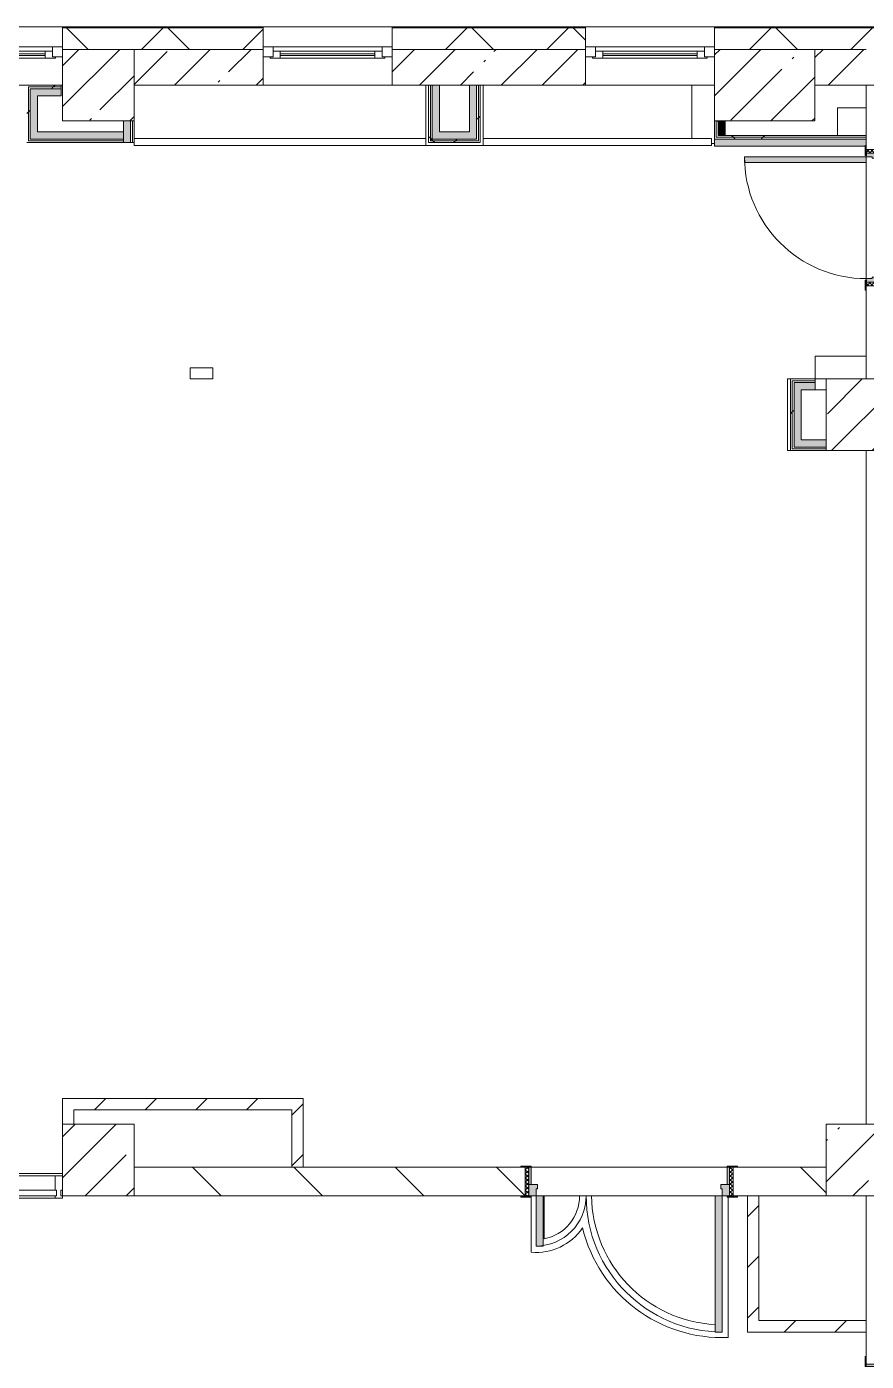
# Model space of a CAD drawing. Header units: millimetres. Extents: x -3456 to 185767, y -8553 to 29000.
# Drawn here: x 174107 to 179967, y 12246 to 21558 of the extents above; entities that cross this region are included whole.
import ezdxf

# ---------------------------------------------------------------- set-up
doc = ezdxf.new("R2010")
doc.units = ezdxf.units.MM
doc.linetypes.add('200_ШТРИХ__ш1_п0_6_', pattern=[800, 500, -300])
for name, color, linetype, lineweight in [('A-DETL-MBND-1', 7, '200_ШТРИХ__ш1_п0_6_', 9), ('A-GLAZ-2', 7, 'Continuous', 5), ('A-GLAZ-CURT-3', 7, 'Continuous', 5), ('A-GLAZ-CWMG-4', 7, 'Continuous', 5), ('A-WALL', 7, 'Continuous', 9), ('A-WALL-3', 7, 'Continuous', 5), ('I-WALL-3', 7, 'Continuous', 5), ('S-COLS-2', 7, 'Continuous', 5)]:
    doc.layers.add(name, color=color, linetype=linetype, lineweight=lineweight)
for name, color, linetype, lineweight, true_color in [('A-DOOR-3', 7, 'Continuous', 5, 0xaaaaaa), ('A-DOOR-4', 7, 'Continuous', 5, 0xe2e2e2), ('A-DOOR-FRAM-4', 7, 'Continuous', 5, 0xe2e2e2), ('A-DOOR-FRAM-5', 7, 'Continuous', 5, 0xaaaaaa), ('A-FLOR-2', 7, 'Continuous', 5, 0xaaaaaa), ('I-WALL-1', 7, 'Continuous', 5, 0xe7e7e7), ('I-WALL-2', 7, 'Continuous', 9, 0xe7e7e7)]:
    doc.layers.add(name, color=color, linetype=linetype, lineweight=lineweight, true_color=true_color)
pattern_1 = [(45, (58756.86, 0), (-285.1231, 285.1231), []), (45, (59042, 0), (-285.1231, 285.1231), [504.031, -100.806, 16.764, -84.042])]
pattern_2 = [(45, (58756.86, 0), (-176.7767, 176.7767), [])]
pattern_3 = [(45, (58756.86, 0), (-530.33, 530.33), []), (135, (58756.86, 0), (-530.33, -530.33), [])]

# ---------------------------------------------------------------- blocks, each defined once
blk = doc.blocks.new('110_Дверь_СКБ_2Ст - Д-1_л_Лестничная клетка EIS60 2-32142534-2_6_1_птичка')
at = {"layer": 'A-DOOR-4'}
for points in [[(662.5, 110), (662.5, 1010), (612.5, 1010), (612.5, 110)], [(-587.5, 510), (-637.5, 510), (-637.5, 110), (-587.5, 110), (-587.5, 430.5)], [(712.5, 30), (697.5, 30), (697.5, -110), (712.5, -110), (712.5, -33.2)]]:
    blk.add_hatch(color=256, dxfattribs=at).paths.add_polyline_path(points)
h = blk.add_hatch(color=256, dxfattribs=at)
h.paths.add_polyline_path([(712.5, 110), (662.5, 110), (662.5, 60), (652.5, 60), (652.5, 30), (712.5, 30)])
h.paths.add_polyline_path([(-627.5, 30), (-627.5, 60), (-637.5, 60), (-637.5, 110), (-687.5, 110), (-687.5, 30)])
at = {"layer": 'A-DOOR-FRAM-4'}
for points in [[(-672.5, 110), (-672.5, 118), (-742.5, 118), (-742.5, 110)], [(767.5, 110), (767.5, 118), (697.5, 118), (697.5, 110)], [(-672.5, 30), (-687.5, 30), (-687.5, -110), (-672.5, -110), (-672.5, -33.2)], [(-672.5, -110), (-742.5, -110), (-742.5, -118), (-672.5, -118)], [(767.5, -118), (767.5, -110), (697.5, -110), (697.5, -118)]]:
    blk.add_hatch(color=256, dxfattribs=at).paths.add_polyline_path(points)
at = {"layer": 'A-DOOR-3'}
for p, q in [((662.5, 1010), (612.5, 1010)), ((612.5, 1010), (612.5, 110)), ((662.5, 110), (662.5, 1010)), ((-637.5, 510), (-637.5, 110)), ((-587.5, 510), (-637.5, 510)), ((-587.5, 110), (-587.5, 510)), ((-637.5, 110), (-587.5, 110)), ((612.5, 110), (662.5, 110))]:
    blk.add_line(p, q, dxfattribs=at)
for centre, radius, start, end in [((662.5, 110), 900, 90, 180), ((-637.5, 110), 400, 360, 90)]:
    blk.add_arc(centre, radius, start, end, dxfattribs=at)
at = {"layer": 'A-DOOR-FRAM-5'}
for p, q in [((-672.5, 118), (-742.5, 118)), ((-742.5, 118), (-742.5, 110)), ((-742.5, 110), (-672.5, 110)), ((-637.5, 110), (-687.5, 110)), ((-687.5, 110), (-687.5, 30)), ((-672.5, 110), (-672.5, 118)), ((-637.5, 60), (-637.5, 110)), ((662.5, 110), (662.5, 60)), ((712.5, 110), (662.5, 110)), ((767.5, 118), (697.5, 118)), ((697.5, 118), (697.5, 110)), ((697.5, 110), (767.5, 110)), ((712.5, 30), (712.5, 110)), ((767.5, 110), (767.5, 118)), ((-687.5, 30), (-627.5, 30)), ((-672.5, 30), (-687.5, 30)), ((-687.5, 30), (-687.5, -110)), ((-672.5, -110), (-672.5, 30)), ((-627.5, 60), (-637.5, 60)), ((-627.5, 30), (-627.5, 60)), ((662.5, 60), (652.5, 60)), ((652.5, 60), (652.5, 30)), ((652.5, 30), (712.5, 30)), ((712.5, 30), (697.5, 30)), ((697.5, 30), (697.5, -110)), ((712.5, -110), (712.5, 30)), ((-672.5, -110), (-742.5, -110)), ((-742.5, -110), (-742.5, -118)), ((-742.5, -118), (-672.5, -118)), ((-687.5, -110), (-672.5, -110)), ((-672.5, -118), (-672.5, -110)), ((697.5, -110), (712.5, -110)), ((767.5, -110), (697.5, -110)), ((697.5, -110), (697.5, -118)), ((697.5, -118), (767.5, -118)), ((767.5, -118), (767.5, -110))]:
    blk.add_line(p, q, dxfattribs=at)
blk = doc.blocks.new('120_Окно_СКБ_1Ст - 120_Окно_СКБ_1Ст 900х2500_h_ с форточкой-V147-2_6_1_птичка')
at = {"layer": 'A-GLAZ-2'}
for p, q in [((-450, -127), (-450, -57)), ((-450, -57), (-380, -57)), ((450, -57), (-450, -57)), ((-380, -57), (-380, -127)), ((380, -87), (-380, -87)), ((-380, -87), (-380, -127)), ((-330, -137), (-330, -87)), ((330, -137), (330, -87)), ((380, -127), (380, -57)), ((380, -57), (450, -57)), ((380, -127), (380, -87)), ((450, -57), (450, -127)), ((-380, -127), (-450, -127)), ((-450, -127), (-400, -127)), ((-380, -127), (-400, -127)), ((-400, -127), (-400, -137)), ((-400, -137), (400, -137)), ((400, -137), (-400, -137)), ((-330, -107), (330, -107)), ((330, -117), (-330, -117)), ((450, -127), (380, -127)), ((400, -127), (380, -127)), ((400, -127), (449.8, -127)), ((400, -137), (400, -127))]:
    blk.add_line(p, q, dxfattribs=at)
blk = doc.blocks.new('110_Дверь_СКБ_1Ст_Внутренняя1 - Д-8 950x2100h_охрана-V99-2_6_1_птичка')
at = {"layer": 'A-DOOR-3'}
h = blk.add_hatch(dxfattribs=at)
h.set_pattern_fill('FP_133', color=256, style=0, pattern_type=2)
h.set_pattern_definition([(135, (1826.41, 164.685), (-14.14214, -14.14214), []), (225, (1826.41, 164.685), (14.14214, -14.14214), [])])
h.paths.add_polyline_path([(487.5, 100), (462.5, 100), (462.5, -100), (487.5, -100), (487.5, -36.1)])
at = {"layer": 'A-DOOR-4'}
h = blk.add_hatch(color=256, dxfattribs=at)
h.paths.add_polyline_path([(-437.5, 100), (-437.5, 20), (-402.5, 20), (-402.5, 60), (-412.5, 60), (-414.1, 100)])
h.paths.add_polyline_path([(437.5, 100), (437.5, 60), (427.5, 60), (427.5, 20), (462.5, 20), (462.5, 100)])
at = {"layer": 'A-DOOR-FRAM-4'}
for points in [[(397.5, 950), (397.5, 100), (437.5, 100), (437.5, 950)], [(-492.5, 108), (-492.5, 100), (-422.5, 100), (-422.5, 108)], [(513.4, 108), (447.5, 108), (447.5, 100), (517.5, 100), (517.5, 108)], [(-422.5, 20), (-437.5, 20), (-437.5, -100), (-422.5, -100), (-422.5, -36.1)], [(462.5, 20), (447.5, 20), (447.5, -100), (462.5, -100), (462.5, -36.1)], [(-492.5, -100), (-492.5, -108), (-422.5, -108), (-422.5, -100)], [(447.5, -100), (447.5, -108), (517.5, -108), (517.5, -100)]]:
    blk.add_hatch(color=256, dxfattribs=at).paths.add_polyline_path(points)
at = {"layer": 'A-DOOR-FRAM-5'}
h = blk.add_hatch(dxfattribs=at)
h.set_pattern_fill('FP_134', color=256, style=0, pattern_type=2)
h.set_pattern_definition([(45, (-296.384, 164.685), (-14.1421, 14.1421), []), (135, (-296.384, 164.685), (-14.1421, -14.1421), [])])
h.paths.add_polyline_path([(-437.5, 100), (-462.5, 100), (-462.5, -100), (-437.5, -100), (-437.5, -36.1)])
at = {"layer": 'A-DOOR-3'}
for p, q in [((437.5, 950), (397.5, 950)), ((397.5, 950), (397.5, 100)), ((437.5, 100), (437.5, 950)), ((397.5, 100), (437.5, 100))]:
    blk.add_line(p, q, dxfattribs=at)
blk.add_arc((437.5, 100), 850, 90, 180, dxfattribs=at)
at = {"layer": 'A-DOOR-FRAM-5'}
for p, q in [((-422.5, 108), (-492.5, 108)), ((-492.5, 108), (-492.5, 100)), ((-492.5, 100), (-422.5, 100)), ((-437.5, 100), (-462.5, 100)), ((-462.5, 100), (-462.5, -100)), ((-412.5, 100), (-437.5, 100)), ((-437.5, 100), (-437.5, 20)), ((-437.5, -100), (-437.5, 100)), ((-422.5, 100), (-437.5, 100)), ((-437.5, 100), (-437.5, 99)), ((-437.5, 99), (-422.5, 99)), ((-422.5, 100), (-422.5, 108)), ((-422.5, 99), (-422.5, 100)), ((-412.5, 60), (-412.5, 100)), ((437.5, 100), (437.5, 60)), ((462.5, 100), (437.5, 100)), ((517.5, 108), (447.5, 108)), ((447.5, 108), (447.5, 100)), ((462.5, 100), (447.5, 100)), ((447.5, 100), (447.5, 99)), ((447.5, 100), (517.5, 100)), ((447.5, 99), (462.5, 99)), ((462.5, 20), (462.5, 100)), ((487.5, 100), (462.5, 100)), ((462.5, 100), (462.5, -100)), ((462.5, 99), (462.5, 100)), ((487.5, -100), (487.5, 100)), ((517.5, 100), (517.5, 108)), ((-437.5, 20), (-402.5, 20)), ((-422.5, 20), (-437.5, 20)), ((-437.5, 20), (-437.5, -100)), ((-422.5, -100), (-422.5, 20)), ((-402.5, 60), (-412.5, 60)), ((-402.5, 20), (-402.5, 60)), ((437.5, 60), (427.5, 60)), ((427.5, 60), (427.5, 20)), ((427.5, 20), (462.5, 20)), ((462.5, 20), (447.5, 20)), ((447.5, 20), (447.5, -100)), ((462.5, -100), (462.5, 20)), ((-422.5, -100), (-492.5, -100)), ((-492.5, -100), (-492.5, -108)), ((-492.5, -108), (-422.5, -108)), ((-462.5, -100), (-437.5, -100)), ((-437.5, -100), (-422.5, -100)), ((-422.5, -108), (-422.5, -100)), ((447.5, -100), (462.5, -100)), ((517.5, -100), (447.5, -100)), ((447.5, -100), (447.5, -108)), ((447.5, -108), (517.5, -108)), ((462.5, -100), (487.5, -100)), ((517.5, -108), (517.5, -100))]:
    blk.add_line(p, q, dxfattribs=at)
blk = doc.blocks.new('120_Окно_СКБ_2Ст_Фрамуга сверху - 120_Окно_СКБ_2Ст_2300х2500_h_ ДОО-V171-2_6_1_птичка')
at = {"layer": 'A-GLAZ-2'}
for p, q in [((-1150, -127), (-1150, -57)), ((-1150, -57), (-1080, -57)), ((1150, -57), (-1150, -57)), ((-1080, -57), (-1080, -127)), ((-1080, -57), (1080, -57)), ((520, -87), (-1080, -87)), ((-1080, -87), (-1080, -127)), ((-1030, -137), (-1030, -87)), ((470, -137), (470, -87)), ((520, -127), (520, -57)), ((520, -57), (590, -57)), ((520, -127), (520, -87)), ((590, -57), (590, -127)), ((1080, -87), (590, -87)), ((590, -87), (590, -127)), ((640, -137), (640, -87)), ((1030, -137), (1030, -87)), ((1080, -127), (1080, -57)), ((1080, -57), (1150, -57)), ((1080, -127), (1080, -87)), ((1150, -57), (1150, -127)), ((-1080, -127), (-1150, -127)), ((-1150, -127), (-1100, -127)), ((-1080, -127), (-1100, -127)), ((-1100, -127), (-1100, -137)), ((-1100, -137), (540, -137)), ((540, -137), (-1100, -137)), ((-1030, -107), (470, -107)), ((470, -117), (-1030, -117)), ((590, -127), (520, -127)), ((540, -127), (520, -127)), ((540, -127), (570, -127)), ((540, -127), (570, -127)), ((540, -137), (540, -127)), ((590, -127), (570, -127)), ((570, -127), (570, -137)), ((570, -137), (1100, -137)), ((1100, -137), (570, -137)), ((640, -107), (1030, -107)), ((1030, -117), (640, -117)), ((1150, -127), (1080, -127)), ((1100, -127), (1080, -127)), ((1100, -127), (1150, -127)), ((1100, -137), (1100, -127))]:
    blk.add_line(p, q, dxfattribs=at)
blk = doc.blocks.new('120_Окно_СКБ_1Ст - 120_Окно_СКБ_1Ст 900х2500_h_ с форточкой-22877787-2_6_1_птичка')
at = {"layer": 'A-GLAZ-2'}
for p, q in [((-450, -127), (-450, -57)), ((-450, -57), (-380, -57)), ((450, -57), (-450, -57)), ((-380, -57), (-380, -127)), ((380, -87), (-380, -87)), ((-380, -87), (-380, -127)), ((-330, -137), (-330, -87)), ((330, -137), (330, -87)), ((380, -127), (380, -57)), ((380, -57), (450, -57)), ((380, -127), (380, -87)), ((450, -57), (450, -127)), ((-380, -127), (-450, -127)), ((-450, -127), (-400, -127)), ((-380, -127), (-400, -127)), ((-400, -127), (-400, -137)), ((-400, -137), (400, -137)), ((400, -137), (-400, -137)), ((-330, -107), (330, -107)), ((330, -117), (-330, -117)), ((450, -127), (380, -127)), ((400, -127), (380, -127)), ((400, -127), (450, -127)), ((400, -137), (400, -127))]:
    blk.add_line(p, q, dxfattribs=at)
blk = doc.blocks.new('BSC_Колонна _Прямоугольная - 700х500-23282984-2_6_1_птичка')
at = {"layer": 'S-COLS-2'}
h = blk.add_hatch(dxfattribs=at)
h.set_pattern_fill('FP_189', color=256, style=0, pattern_type=2)
h.set_pattern_definition([(45, (-120500, -21150), (-285.1231, 285.1231), []), (45, (-120214.88, -21150), (-285.1231, 285.1231), [504.031, -100.806, 16.764, -84.042])])
h.paths.add_polyline_path([(-140.7, -250), (350, -250), (350, 250), (-350, 250), (-350, -250)])
for p, q in [((350, 250), (-350, 250)), ((-350, 250), (-350, -250)), ((350, -250), (350, 250)), ((-350, -250), (350, -250))]:
    blk.add_line(p, q, dxfattribs=at)
blk = doc.blocks.new('BSC_Колонна _Прямоугольная - 500х500-23282985-2_6_1_птичка')
at = {"layer": 'S-COLS-2'}
h = blk.add_hatch(dxfattribs=at)
h.set_pattern_fill('FP_190', color=256, style=0, pattern_type=2)
h.set_pattern_definition([(45, (-115850.45, -21150), (-285.1231, 285.1231), []), (45, (-115565.32, -21150), (-285.1231, 285.1231), [504.031, -100.806, 16.764, -84.042])])
h.paths.add_polyline_path([(-250, -250), (250, -250), (250, 250), (-250, 250), (-250, -93.8)])
for p, q in [((250, 250), (-250, 250)), ((-250, 250), (-250, -250)), ((250, -250), (250, 250)), ((-250, -250), (250, -250))]:
    blk.add_line(p, q, dxfattribs=at)
blk = doc.blocks.new('BSC_Колонна _Прямоугольная - 500х500-22291386-2_6_1_птичка')
at = {"layer": 'S-COLS-2'}
h = blk.add_hatch(dxfattribs=at)
h.set_pattern_fill('FP_210', color=256, style=0, pattern_type=2)
h.set_pattern_definition([(45, (-121180, -13650), (-285.1231, 285.1231), []), (45, (-120894.88, -13650), (-285.1231, 285.1231), [504.031, -100.806, 16.764, -84.042])])
h.paths.add_polyline_path([(-250, -250), (250, -250), (250, 250), (-250, 250), (-250, -113.9)])
for p, q in [((250, 250), (-250, 250)), ((-250, 250), (-250, -250)), ((250, -250), (250, 250)), ((-250, -250), (250, -250))]:
    blk.add_line(p, q, dxfattribs=at)
blk = doc.blocks.new('BSC_Колонна _Прямоугольная - 500х500-V204-2_6_1_птичка')
at = {"layer": 'S-COLS-2'}
h = blk.add_hatch(dxfattribs=at)
h.set_pattern_fill('FP_219', color=256, style=0, pattern_type=2)
h.set_pattern_definition([(45, (-121180, -18850), (-285.1231, 285.1231), []), (45, (-120894.88, -18850), (-285.1231, 285.1231), [504.031, -100.806, 16.764, -84.042])])
h.paths.add_polyline_path([(-250, -250), (250, -250), (250, 250), (-250, 250), (-250, -107.7)])
for p, q in [((250, 250), (-250, 250)), ((-250, 250), (-250, -250)), ((250, -250), (250, 250)), ((-250, -250), (250, -250))]:
    blk.add_line(p, q, dxfattribs=at)
blk = doc.blocks.new('110_Дверь_СКБ_2Ст - Д-6_п__ ДОО_Дв_1450x2100h_Дверь из раздевальной в коридор-32371698-2_6_1_птичка')
at = {"layer": 'A-DOOR-3'}
h = blk.add_hatch(dxfattribs=at)
h.set_pattern_fill('FP_225', color=256, style=0, pattern_type=2)
h.set_pattern_definition([(225, (1576.41, -164.685), (-14.14214, 14.14214), []), (135, (1576.41, -164.685), (14.14214, 14.14214), [])])
h.paths.add_polyline_path([(737.5, -100), (737.5, 100), (712.5, 100), (712.5, -100)])
at = {"layer": 'A-DOOR-4'}
h = blk.add_hatch(color=256, dxfattribs=at)
h.paths.add_polyline_path([(-637.5, -100), (-637.5, -50), (-627.5, -50), (-627.5, -20), (-687.5, -20), (-687.5, -100)])
h.paths.add_polyline_path([(662.5, -100), (712.5, -100), (712.5, -20), (652.5, -20), (652.5, -50), (662.5, -50)])
for points in [[(-587.5, -450), (-587.5, -100), (-637.5, -100), (-637.5, -450)], [(612.5, -1050), (662.5, -1050), (662.5, -100), (612.5, -100)]]:
    blk.add_hatch(color=256, dxfattribs=at).paths.add_polyline_path(points)
at = {"layer": 'A-DOOR-FRAM-4'}
for points in [[(-672.5, 100), (-672.5, 108), (-742.5, 108), (-742.5, 100)], [(-672.5, -20), (-672.5, 100), (-687.5, 100), (-687.5, -20)], [(767.5, 100), (767.5, 108), (697.5, 108), (697.5, 100)], [(712.5, -20), (712.5, 100), (697.5, 100), (697.5, -20)], [(-672.5, -108), (-672.5, -100), (-742.5, -100), (-742.5, -108)], [(767.5, -108), (767.5, -100), (697.5, -100), (697.5, -108)]]:
    blk.add_hatch(color=256, dxfattribs=at).paths.add_polyline_path(points)
at = {"layer": 'A-DOOR-FRAM-5'}
h = blk.add_hatch(dxfattribs=at)
h.set_pattern_fill('FP_226', color=256, style=0, pattern_type=2)
h.set_pattern_definition([(315, (-546.384, -164.685), (-14.1421, -14.1421), []), (225, (-546.384, -164.685), (-14.1421, 14.1421), [])])
h.paths.add_polyline_path([(-687.5, -100), (-687.5, 100), (-712.5, 100), (-712.5, -100)])
at = {"layer": 'A-DOOR-3'}
for p, q in [((-637.5, -100), (-587.5, -100)), ((-637.5, -450), (-637.5, -100)), ((-587.5, -100), (-587.5, -450)), ((612.5, -100), (662.5, -100)), ((612.5, -1050), (612.5, -100)), ((662.5, -100), (662.5, -1050)), ((-587.5, -450), (-637.5, -450)), ((662.5, -1050), (612.5, -1050))]:
    blk.add_line(p, q, dxfattribs=at)
for centre, radius, start, end in [((-637.5, -100), 350, 270, 0), ((662.5, -100), 950, 180, 270)]:
    blk.add_arc(centre, radius, start, end, dxfattribs=at)
at = {"layer": 'A-DOOR-FRAM-5'}
for p, q in [((-742.5, 108), (-672.5, 108)), ((-742.5, 100), (-742.5, 108)), ((-672.5, 100), (-742.5, 100)), ((-712.5, 100), (-687.5, 100)), ((-712.5, -100), (-712.5, 100)), ((-687.5, 100), (-687.5, -100)), ((-687.5, 100), (-672.5, 100)), ((-687.5, -20), (-687.5, 100)), ((-672.5, 108), (-672.5, 100)), ((-672.5, 100), (-672.5, -20)), ((697.5, 100), (697.5, 108)), ((697.5, 108), (767.5, 108)), ((697.5, -20), (697.5, 100)), ((697.5, 100), (712.5, 100)), ((767.5, 100), (697.5, 100)), ((712.5, -100), (712.5, 100)), ((712.5, 100), (737.5, 100)), ((712.5, 100), (712.5, -20)), ((737.5, 100), (737.5, -100)), ((767.5, 108), (767.5, 100)), ((-687.5, -20), (-627.5, -20)), ((-687.5, -100), (-687.5, -20)), ((-672.5, -20), (-687.5, -20)), ((-637.5, -50), (-637.5, -100)), ((-627.5, -50), (-637.5, -50)), ((-627.5, -20), (-627.5, -50)), ((652.5, -20), (712.5, -20)), ((652.5, -50), (652.5, -20)), ((662.5, -50), (652.5, -50)), ((662.5, -100), (662.5, -50)), ((712.5, -20), (697.5, -20)), ((712.5, -20), (712.5, -100)), ((-742.5, -100), (-672.5, -100)), ((-742.5, -108), (-742.5, -100)), ((-672.5, -108), (-742.5, -108)), ((-687.5, -100), (-712.5, -100)), ((-637.5, -100), (-687.5, -100)), ((-672.5, -100), (-672.5, -108)), ((712.5, -100), (662.5, -100)), ((697.5, -108), (697.5, -100)), ((697.5, -100), (767.5, -100)), ((767.5, -108), (697.5, -108)), ((737.5, -100), (712.5, -100)), ((767.5, -100), (767.5, -108))]:
    blk.add_line(p, q, dxfattribs=at)
blk = doc.blocks.new('Системная панель - Стекло - 40мм-32428871-2_6_1_птичка')
at = {"layer": 'A-GLAZ-CURT-3'}
for p, q in [((749.5, 0), (-749.5, 0)), ((-749.5, 0), (-749.5, -40)), ((749.5, -40), (749.5, 0)), ((-749.5, -40), (749.5, -40))]:
    blk.add_line(p, q, dxfattribs=at)
blk = doc.blocks.new('Прямоугольный импост - Импост структурный с накладкой - 160мм Темный-32428319-2_6_1_птичка')
at = {"layer": 'A-GLAZ-CWMG-4'}
for p, q in [((0, 140), (-50, 140)), ((-50, 140), (-50, 40)), ((0, 40), (0, 140)), ((-50, 40), (-40, 40)), ((-40, 0), (-50, 0)), ((-50, 0), (-50, -17)), ((-40, 40), (-40, 0)), ((-10, 0), (-10, 40)), ((-10, 40), (0, 40)), ((0, 0), (-10, 0)), ((0, -17), (0, 0)), ((-50, -17), (0, -17))]:
    blk.add_line(p, q, dxfattribs=at)
blk = doc.blocks.new('Прямоугольный импост - Импост структурный с накладкой - 160мм Темный-32428868-2_6_1_птичка')
at = {"layer": 'A-GLAZ-CWMG-4'}
for p, q in [((114070.5, 13540), (115549.5, 13540)), ((114070.5, 13383), (115549.5, 13383))]:
    blk.add_line(p, q, dxfattribs=at)

msp = doc.modelspace()

# ---------------------------------------------------------------- hatches: boundary and pattern name
at = {"layer": 'A-WALL-3'}
h = msp.add_hatch(dxfattribs=at)
h.set_pattern_fill('FP_120', color=256, style=0, pattern_type=2)
h.set_pattern_definition([(45, (58756.86, 0), (-353.5534, 353.5534), []), (135, (58756.86, 0), (-353.5534, -353.5534), [])])
h.paths.add_polyline_path([(183986.9, 21400), (183986.9, 21550), (178907.1, 21550), (178907.1, 21400), (183836.9, 21400)])
h.paths.add_polyline_path([(174357.3, 21400), (175757.3, 21400), (175757.3, 21550), (174357.3, 21550)])
h.paths.add_polyline_path([(176657.3, 21400), (178007.1, 21400), (178007.1, 21550), (176657.3, 21550)])
h.paths.add_polyline_path([(172057.3, 21400), (172057.3, 21550), (170906.9, 21550), (170906.9, 21400)])
h.paths.add_polyline_path([(164806.9, 21400), (165607.3, 21400), (165607.3, 21550), (164307.1, 21550), (164307.1, 21400)])
h.paths.add_polyline_path([(162007.1, 21400), (162007.1, 21550), (160806.9, 21550), (160806.9, 21400), (161493.5, 21400)])
h.paths.add_polyline_path([(159906.9, 21400), (159906.9, 21550), (155366.9, 21550), (155366.9, 21400), (159638.5, 21400)])
h.paths.add_polyline_path([(166507.3, 21400), (167807.3, 21400), (167807.3, 21550), (166507.3, 21550)])
h.paths.add_polyline_path([(169841.1, 21400), (170006.9, 21400), (170006.9, 21550), (168707.3, 21550), (168707.3, 21400), (169806.9, 21400)])
h.paths.add_polyline_path([(152066.9, 21400), (152066.9, 21550), (151816.9, 21550), (151816.9, 21400)])
at = {"layer": 'I-WALL-1'}
for points in [[(174347.3, 21075), (174347.3, 21125), (174182.3, 21125), (174182.3, 21075)], [(174832.3, 20749), (174832.3, 20900), (174782.3, 20900), (174782.3, 20749)], [(178906.9, 20724), (179958.9, 20724), (179958.9, 20730), (179966.9, 20730), (179966.9, 20774), (178906.9, 20774)], [(179512.5, 18625), (179512.5, 19025), (179462.5, 19025), (179462.5, 18625)], [(179686.9, 18625), (179686.9, 18675), (179512.5, 18675), (179512.5, 18625)]]:
    msp.add_hatch(color=256, dxfattribs=at).paths.add_polyline_path(points)
at = {"layer": 'I-WALL-2'}
for points in [[(176987.4, 20774), (176987.4, 21150), (176937.4, 21150), (176937.4, 20774)], [(177247.4, 20824), (177247.4, 21150), (177197.4, 21150), (177197.4, 20824)], [(174132.3, 20774), (174182.3, 20774), (174182.3, 21125), (174132.3, 21125), (174132.3, 21056.2)], [(178981.9, 20799), (178981.9, 20900), (178931.9, 20900), (178931.9, 20799)], [(174182.3, 20774), (174782.3, 20774), (174782.3, 20824), (174182.3, 20824)], [(176987.4, 20774), (177247.4, 20774), (177247.4, 20824), (176987.4, 20824)], [(179608.9, 19025), (179608.9, 19075), (179462.5, 19075), (179462.5, 19025), (179579.9, 19025)]]:
    msp.add_hatch(color=256, dxfattribs=at).paths.add_polyline_path(points)
at = {"layer": 'I-WALL-3'}
h = msp.add_hatch(dxfattribs=at)
h.set_pattern_fill('FP_128', color=256, style=0, pattern_type=2)
h.set_pattern_definition(pattern_1)
h.paths.add_polyline_path([(179606.9, 21150), (179966.9, 21150), (179966.9, 21400), (179606.9, 21400), (179606.9, 21315.1)])
h.paths.add_polyline_path([(178007.1, 21150), (178007.1, 21400), (176657.3, 21400), (176657.3, 21150), (177272.4, 21150)])
h.paths.add_polyline_path([(166981.9, 21150), (167807.3, 21150), (167807.3, 21400), (166507.3, 21400), (166507.3, 21150), (166931.9, 21150)])
h.paths.add_polyline_path([(165203.5, 21150), (165607.3, 21150), (165607.3, 21400), (164806.9, 21400), (164806.9, 21150)])
h.paths.add_polyline_path([(175757.3, 21150), (175757.3, 21400), (174857.3, 21400), (174857.3, 21150)])
h.paths.add_polyline_path([(170906.9, 21150), (172057.3, 21150), (172057.3, 21400), (170906.9, 21400)])
h.paths.add_polyline_path([(168707.3, 21150), (169106.9, 21150), (169106.9, 21400), (168707.3, 21400)])
h.paths.add_polyline_path([(170006.9, 21150), (170006.9, 21400), (169806.9, 21400), (169806.9, 21150), (169841.1, 21150)])
h.paths.add_polyline_path([(159881.9, 21150), (159906.9, 21150), (159906.9, 21400), (159556.9, 21400), (159556.9, 21150), (159831.9, 21150)])
h.paths.add_polyline_path([(160806.9, 21150), (162007.1, 21150), (162007.1, 21400), (160806.9, 21400)])
h = msp.add_hatch(dxfattribs=at)
h.set_pattern_fill('FP_224', color=256, style=0, pattern_type=2)
h.set_pattern_definition(pattern_3)
h.paths.add_polyline_path([(174107.3, 20749), (174119.8, 20749), (174119.8, 21150), (174107.3, 21150), (174107.3, 21056.2)])
h = msp.add_hatch(dxfattribs=at)
h.set_pattern_fill('FP_224', color=256, style=0, pattern_type=2)
h.set_pattern_definition(pattern_3)
h.paths.add_polyline_path([(174182.3, 21137.5), (174347.3, 21137.5), (174347.3, 21150), (174119.8, 21150), (174119.8, 21137.5), (174132.3, 21137.5)])
h = msp.add_hatch(dxfattribs=at)
h.set_pattern_fill('FP_224', color=256, style=0, pattern_type=2)
h.set_pattern_definition(pattern_3)
h.paths.add_polyline_path([(176924.9, 20749), (176924.9, 21150), (176912.4, 21150), (176912.4, 20749)])
h = msp.add_hatch(dxfattribs=at)
h.set_pattern_fill('FP_224', color=256, style=0, pattern_type=2)
h.set_pattern_definition(pattern_3)
h.paths.add_polyline_path([(176937.4, 20761.5), (176937.4, 21150), (176924.9, 21150), (176924.9, 20761.5)])
h = msp.add_hatch(dxfattribs=at)
h.set_pattern_fill('FP_224', color=256, style=0, pattern_type=2)
h.set_pattern_definition(pattern_3)
h.paths.add_polyline_path([(177247.4, 20774), (177259.9, 20774), (177259.9, 21150), (177247.4, 21150), (177247.4, 20824)])
h = msp.add_hatch(dxfattribs=at)
h.set_pattern_fill('FP_224', color=256, style=0, pattern_type=2)
h.set_pattern_definition(pattern_3)
h.paths.add_polyline_path([(177272.4, 20761.5), (177272.4, 21150), (177259.9, 21150), (177261.1, 20761.5)])
h = msp.add_hatch(dxfattribs=at)
h.set_pattern_fill('FP_224', color=256, style=0, pattern_type=2)
h.set_pattern_definition(pattern_3)
h.paths.add_polyline_path([(174119.8, 20761.5), (174132.3, 20761.5), (174132.3, 21137.5), (174119.8, 21137.5), (174119.8, 21056.2)])
h = msp.add_hatch(dxfattribs=at)
h.set_pattern_fill('FP_224', color=256, style=0, pattern_type=2)
h.set_pattern_definition(pattern_3)
h.paths.add_polyline_path([(174347.3, 21125), (174347.3, 21137.5), (174132.3, 21137.5), (174132.3, 21125), (174182.3, 21125)])
h = msp.add_hatch(dxfattribs=at)
h.set_pattern_fill('FP_224', color=256, style=0, pattern_type=2)
h.set_pattern_definition(pattern_3)
h.paths.add_polyline_path([(174844.8, 20749), (174844.8, 20900), (174832.3, 20900), (174832.3, 20749)])
h = msp.add_hatch(dxfattribs=at)
h.set_pattern_fill('FP_224', color=256, style=0, pattern_type=2)
h.set_pattern_definition(pattern_3)
h.paths.add_polyline_path([(178931.9, 20799), (178931.9, 20900), (178919.4, 20900), (178919.4, 20799)])
h = msp.add_hatch(dxfattribs=at)
h.set_pattern_fill('FP_224', color=256, style=0, pattern_type=2)
h.set_pattern_definition(pattern_3)
h.paths.add_polyline_path([(176937.4, 20761.5), (177259.9, 20761.5), (177259.9, 20774), (176937.4, 20774)])
h = msp.add_hatch(dxfattribs=at)
h.set_pattern_fill('FP_224', color=256, style=0, pattern_type=2)
h.set_pattern_definition(pattern_3)
h.paths.add_polyline_path([(179966.9, 20774), (179966.9, 20786.5), (178906.9, 20786.5), (178906.9, 20774), (179116.1, 20774)])
h = msp.add_hatch(dxfattribs=at)
h.set_pattern_fill('FP_224', color=256, style=0, pattern_type=2)
h.set_pattern_definition(pattern_3)
h.paths.add_polyline_path([(179966.9, 20786.5), (179966.9, 20799), (178919.4, 20799), (178919.4, 20786.5), (179116.1, 20786.5)])
h = msp.add_hatch(dxfattribs=at)
h.set_pattern_fill('FP_224', color=256, style=0, pattern_type=2)
h.set_pattern_definition(pattern_3)
h.paths.add_polyline_path([(177272.4, 20749), (177272.4, 20761.5), (176924.9, 20761.5), (176924.9, 20749), (177261.1, 20749)])
h = msp.add_hatch(dxfattribs=at)
h.set_pattern_fill('FP_224', color=256, style=0, pattern_type=2)
h.set_pattern_definition(pattern_3)
h.paths.add_polyline_path([(179450, 18600), (179450, 19087.5), (179437.5, 19087.5), (179437.5, 18600)])
h = msp.add_hatch(dxfattribs=at)
h.set_pattern_fill('FP_224', color=256, style=0, pattern_type=2)
h.set_pattern_definition(pattern_3)
h.paths.add_polyline_path([(179462.5, 18612.5), (179462.5, 19075), (179450, 19075), (179450, 18612.5)])
h = msp.add_hatch(dxfattribs=at)
h.set_pattern_fill('FP_132', color=256, style=0, pattern_type=2)
h.set_pattern_definition(pattern_2)
h.paths.add_polyline_path([(176037.3, 14000), (176037.3, 14080), (174436.9, 14080), (174436.9, 14000), (175957.3, 14000)])
h = msp.add_hatch(dxfattribs=at)
h.set_pattern_fill('FP_132', color=256, style=0, pattern_type=2)
h.set_pattern_definition(pattern_2)
h.paths.add_polyline_path([(176037.3, 13600), (176037.3, 14000), (175957.3, 14000), (175957.3, 13600)])
h = msp.add_hatch(dxfattribs=at)
h.set_pattern_fill('FP_131', color=256, style=0, pattern_type=2)
h.set_pattern_definition([(135, (58756.86, 0), (-353.5534, -353.5534), [])])
h.paths.add_polyline_path([(174857.3, 13400), (177586.9, 13400), (177586.9, 13600), (174857.3, 13600), (174857.3, 13536.1)])
h.paths.add_polyline_path([(179036.9, 13400), (179686.9, 13400), (179686.9, 13600), (179036.9, 13600), (179036.9, 13536.1)])
h = msp.add_hatch(dxfattribs=at)
h.set_pattern_fill('FP_132', color=256, style=0, pattern_type=2)
h.set_pattern_definition(pattern_2)
h.paths.add_polyline_path([(179216.9, 12450), (179216.9, 13400), (179136.9, 13400), (179136.9, 12450)])
h = msp.add_hatch(dxfattribs=at)
h.set_pattern_fill('FP_132', color=256, style=0, pattern_type=2)
h.set_pattern_definition(pattern_2)
h.paths.add_polyline_path([(179966.9, 12450), (179966.9, 12530), (179216.9, 12530), (179216.9, 12450)])
at = {"layer": 'S-COLS-2'}
h = msp.add_hatch(dxfattribs=at)
h.set_pattern_fill('FP_128', color=256, style=0, pattern_type=2)
h.set_pattern_definition(pattern_1)
h.paths.add_polyline_path([(174856.9, 13400), (174856.9, 13900), (174356.9, 13900), (174356.9, 13400), (174478.6, 13400)])

# ---------------------------------------------------------------- linework, layer by layer
at = {"layer": 'A-DETL-MBND-1'}
for p, q in [((178748.9, 20779), (178748.9, 21150)), ((179966.9, 20992), (179764.9, 20992)), ((179764.9, 20992), (179764.9, 20799)), ((178887.1, 20742), (178906.9, 20742)), ((179608.9, 19100), (179608.9, 19258)), ((179608.9, 19258), (179966.9, 19258)), ((175248.9, 19100), (175248.9, 19177.5)), ((175248.9, 19177.5), (175406.9, 19177.5)), ((175248.9, 19100), (175406.9, 19100)), ((175406.9, 19177.5), (175406.9, 19100)), ((179608.9, 19025), (179686.9, 19025))]:
    msp.add_line(p, q, dxfattribs=at)
at = {"layer": 'A-FLOR-2'}
for p, q in [((176892.4, 20779), (176892.4, 21150)), ((177292.4, 21150), (177292.4, 20730)), ((177292.4, 20730), (176892.4, 20730)), ((179966.9, 19800), (179966.9, 20610)), ((179966.9, 20610), (179966.9, 19800)), ((179417.5, 18600), (179417.5, 19100)), ((179417.5, 19100), (179437.5, 19100)), ((179608.9, 19100), (179686.9, 19100)), ((179437.5, 18600), (179417.5, 18600)), ((171296.9, 13557), (174356.9, 13557)), ((177627.8, 13400), (177627.8, 13006.4)), ((177717.8, 13400), (177711.9, 13400)), ((178911.9, 13400), (177717.8, 13400)), ((177717.8, 13100.3), (177717.8, 13400)), ((179001.9, 12411.9), (179001.9, 13392))]:
    msp.add_line(p, q, dxfattribs=at)
for centre, radius, start, end in [((177661.3, 13400), 305, 280.66451, 0), ((178959.3, 13411), 910, 180.6926, 267.00995), ((177661.3, 13400), 395, 265.12655, 325.57769), ((178959.3, 13411), 1000, 193.54971, 272.43764)]:
    msp.add_arc(centre, radius, start, end, dxfattribs=at)
at = {"layer": 'A-WALL'}
for p, q in [((175757.3, 21553), (174357.3, 21553)), ((175757.3, 21550), (174357.3, 21550)), ((178007.1, 21553), (176657.3, 21553)), ((178007.1, 21550), (176657.3, 21550)), ((183989.9, 21553), (178907.1, 21553)), ((183986.9, 21550), (178907.1, 21550)), ((175757.3, 21400), (174857.3, 21400)), ((178007.1, 21400), (176657.3, 21400)), ((179966.9, 21400), (179606.9, 21400)), ((174182.3, 21150), (174119.8, 21150)), ((176987.4, 21150), (176912.4, 21150)), ((176924.9, 20761.5), (176924.9, 21150)), ((176937.4, 20774), (176937.4, 21150)), ((177272.4, 21150), (177197.4, 21150)), ((177247.4, 21150), (177247.4, 20774)), ((177259.9, 21150), (177259.9, 20761.5)), ((180166.9, 21150), (179966.9, 21150)), ((174119.8, 20761.5), (174119.8, 21137.5)), ((174347.3, 21137.5), (174119.8, 21137.5)), ((174132.3, 20774), (174132.3, 21125)), ((174347.3, 21125), (174132.3, 21125)), ((174832.3, 20749), (174832.3, 20900)), ((174844.8, 20749), (174844.8, 20900)), ((178919.4, 20786.5), (178919.4, 20900)), ((178931.9, 20799), (178931.9, 20900)), ((174782.3, 20774), (174132.3, 20774)), ((177247.4, 20774), (176937.4, 20774)), ((179966.9, 20774), (178906.9, 20774)), ((179966.9, 20786.5), (178919.4, 20786.5)), ((178931.9, 20799), (178981.9, 20799)), ((174782.3, 20761.5), (174119.8, 20761.5)), ((177259.9, 20761.5), (176924.9, 20761.5)), ((179450, 19087.5), (179450, 18612.5)), ((179450, 19087.5), (179608.9, 19087.5)), ((179462.5, 19075), (179462.5, 18625)), ((179462.5, 19075), (179608.9, 19075)), ((179462.5, 18625), (179686.9, 18625)), ((179450, 18612.5), (179686.9, 18612.5)), ((175957.3, 13600), (176037.3, 13600)), ((179216.9, 13400), (179136.9, 13400)), ((179966.9, 12450), (179966.9, 12530))]:
    msp.add_line(p, q, dxfattribs=at)
at = {"layer": 'A-WALL-3'}
for p, q in [((178907.1, 21558), (168707.3, 21558)), ((174357.3, 21558), (174357.3, 21400)), ((175757.3, 21400), (175757.3, 21558)), ((176657.3, 21558), (176657.3, 21400)), ((178007.1, 21400), (178007.1, 21558)), ((183994.9, 21558), (178907.1, 21558)), ((178907.1, 21558), (178907.1, 21400))]:
    msp.add_line(p, q, dxfattribs=at)
at = {"layer": 'I-WALL-3'}
for p, q in [((175757.3, 21150), (175757.3, 21400)), ((176657.3, 21400), (176657.3, 21150)), ((178007.1, 21150), (178007.1, 21400)), ((174357.3, 21150), (169806.9, 21150)), ((174347.3, 21075), (174347.3, 21150)), ((176912.4, 21150), (174857.3, 21150)), ((176912.4, 21150), (176912.4, 20749)), ((176987.4, 21150), (177197.4, 21150)), ((176987.4, 20824), (176987.4, 21150)), ((177197.4, 21150), (177197.4, 20824)), ((178906.9, 21150), (177272.4, 21150)), ((177272.4, 20749), (177272.4, 21150)), ((179606.9, 21150), (179966.9, 21150)), ((179966.9, 21150), (179966.9, 20730)), ((174182.3, 20824), (174182.3, 21075)), ((174182.3, 21075), (174347.3, 21075)), ((174782.3, 20900), (174782.3, 20749)), ((174857.3, 20729), (174857.3, 20900)), ((178906.9, 20900), (178906.9, 20724)), ((178981.9, 20799), (178981.9, 20900)), ((174782.3, 20824), (174182.3, 20824)), ((174857.3, 20779), (176892.4, 20779)), ((176892.4, 20729), (176892.4, 20779)), ((177197.4, 20824), (176987.4, 20824)), ((177293.4, 20779), (178887.1, 20779)), ((177293.4, 20779), (177293.4, 20729)), ((178887.1, 20729), (178887.1, 20779)), ((179966.9, 20799), (178981.9, 20799)), ((179966.9, 20730), (179966.9, 20799)), ((174107.3, 20749), (174857.3, 20749)), ((176892.4, 20729), (174857.3, 20729)), ((176912.4, 20749), (177272.4, 20749)), ((178887.1, 20729), (177293.4, 20729)), ((178906.9, 20724), (179958.9, 20724)), ((179966.9, 19800), (179966.9, 20610)), ((179966.9, 19720), (179966.9, 19100)), ((179437.5, 19100), (179437.5, 18600)), ((179608.9, 19100), (179437.5, 19100)), ((179608.9, 19025), (179608.9, 19100)), ((179512.5, 18675), (179512.5, 19025)), ((179512.5, 19025), (179608.9, 19025)), ((179686.9, 18675), (179512.5, 18675)), ((179437.5, 18600), (179686.9, 18600)), ((179966.9, 18600), (179966.9, 13900)), ((174356.9, 14080), (174356.9, 13900)), ((176037.3, 14080), (174356.9, 14080)), ((176037.3, 13600), (176037.3, 14080)), ((174436.9, 13900), (174436.9, 14000)), ((174436.9, 14000), (175957.3, 14000)), ((175957.3, 14000), (175957.3, 13600)), ((174356.9, 13900), (174436.9, 13900)), ((175957.3, 13600), (174857.3, 13600)), ((174857.3, 13600), (174857.3, 13400)), ((177556.9, 13600), (176037.3, 13600)), ((177626.9, 13600), (178996.9, 13600)), ((179686.9, 13600), (179066.9, 13600)), ((174857.3, 13400), (177556.9, 13400)), ((179066.9, 13400), (179136.9, 13400)), ((179136.9, 13400), (179136.9, 12450)), ((179216.9, 13400), (179686.9, 13400)), ((179216.9, 12530), (179216.9, 13400)), ((179966.9, 13400), (179966.9, 12530)), ((179966.9, 12530), (179216.9, 12530)), ((179136.9, 12450), (179966.9, 12450)), ((179966.9, 12450), (179966.9, 12280))]:
    msp.add_line(p, q, dxfattribs=at)
at = {"layer": 'S-COLS-2'}
for p, q in [((174856.9, 13900), (174356.9, 13900)), ((174356.9, 13900), (174356.9, 13400)), ((174856.9, 13400), (174856.9, 13900)), ((174356.9, 13400), (174856.9, 13400))]:
    msp.add_line(p, q, dxfattribs=at)

# ---------------------------------------------------------------- block references
at = {"layer": 'A-DOOR-3'}
for name, p, rotation in [('110_Дверь_СКБ_1Ст_Внутренняя1 - Д-8 950x2100h_охрана-V99-2_6_1_птичка', (180066.9, 20212.5), 89.99999999999991), ('110_Дверь_СКБ_2Ст - Д-1_л_Лестничная клетка EIS60 2-32142534-2_6_1_птичка', (180076.9, 11537.5), 269.9999999999999)]:
    msp.add_blockref(name, p, dxfattribs=dict(at, rotation=rotation))
msp.add_blockref('110_Дверь_СКБ_2Ст - Д-6_п__ ДОО_Дв_1450x2100h_Дверь из раздевальной в коридор-32371698-2_6_1_птичка', (178299.4, 13500), dxfattribs=at)
at = {"layer": 'A-GLAZ-2'}
for name, p in [('120_Окно_СКБ_2Ст_Фрамуга сверху - 120_Окно_СКБ_2Ст_2300х2500_h_ ДОО-V171-2_6_1_птичка', (173207.3, 21475)), ('120_Окно_СКБ_1Ст - 120_Окно_СКБ_1Ст 900х2500_h_ с форточкой-22877787-2_6_1_птичка', (176207.3, 21475)), ('120_Окно_СКБ_1Ст - 120_Окно_СКБ_1Ст 900х2500_h_ с форточкой-V147-2_6_1_птичка', (178457.1, 21475))]:
    msp.add_blockref(name, p, dxfattribs=at)
at = {"layer": 'A-GLAZ-CURT-3', "rotation": 180}
msp.add_blockref('Системная панель - Стекло - 40мм-32428871-2_6_1_птичка', (173566.9, 13400), dxfattribs=at)
at = {"layer": 'A-GLAZ-CWMG-4'}
for name, p in [('Прямоугольный импост - Импост структурный с накладкой - 160мм Темный-32428868-2_6_1_птичка', (58756.9, 0)), ('Прямоугольный импост - Импост структурный с накладкой - 160мм Темный-32428319-2_6_1_птичка', (174356.4, 13400))]:
    msp.add_blockref(name, p, dxfattribs=at)
at = {"layer": 'S-COLS-2'}
for name, p in [('BSC_Колонна _Прямоугольная - 500х500-23282985-2_6_1_птичка', (174607.3, 21150)), ('BSC_Колонна _Прямоугольная - 700х500-23282984-2_6_1_птичка', (179256.9, 21150)), ('BSC_Колонна _Прямоугольная - 500х500-V204-2_6_1_птичка', (179936.9, 18850)), ('BSC_Колонна _Прямоугольная - 500х500-22291386-2_6_1_птичка', (179936.9, 13650))]:
    msp.add_blockref(name, p, dxfattribs=at)

doc.saveas('drawing.dxf')
